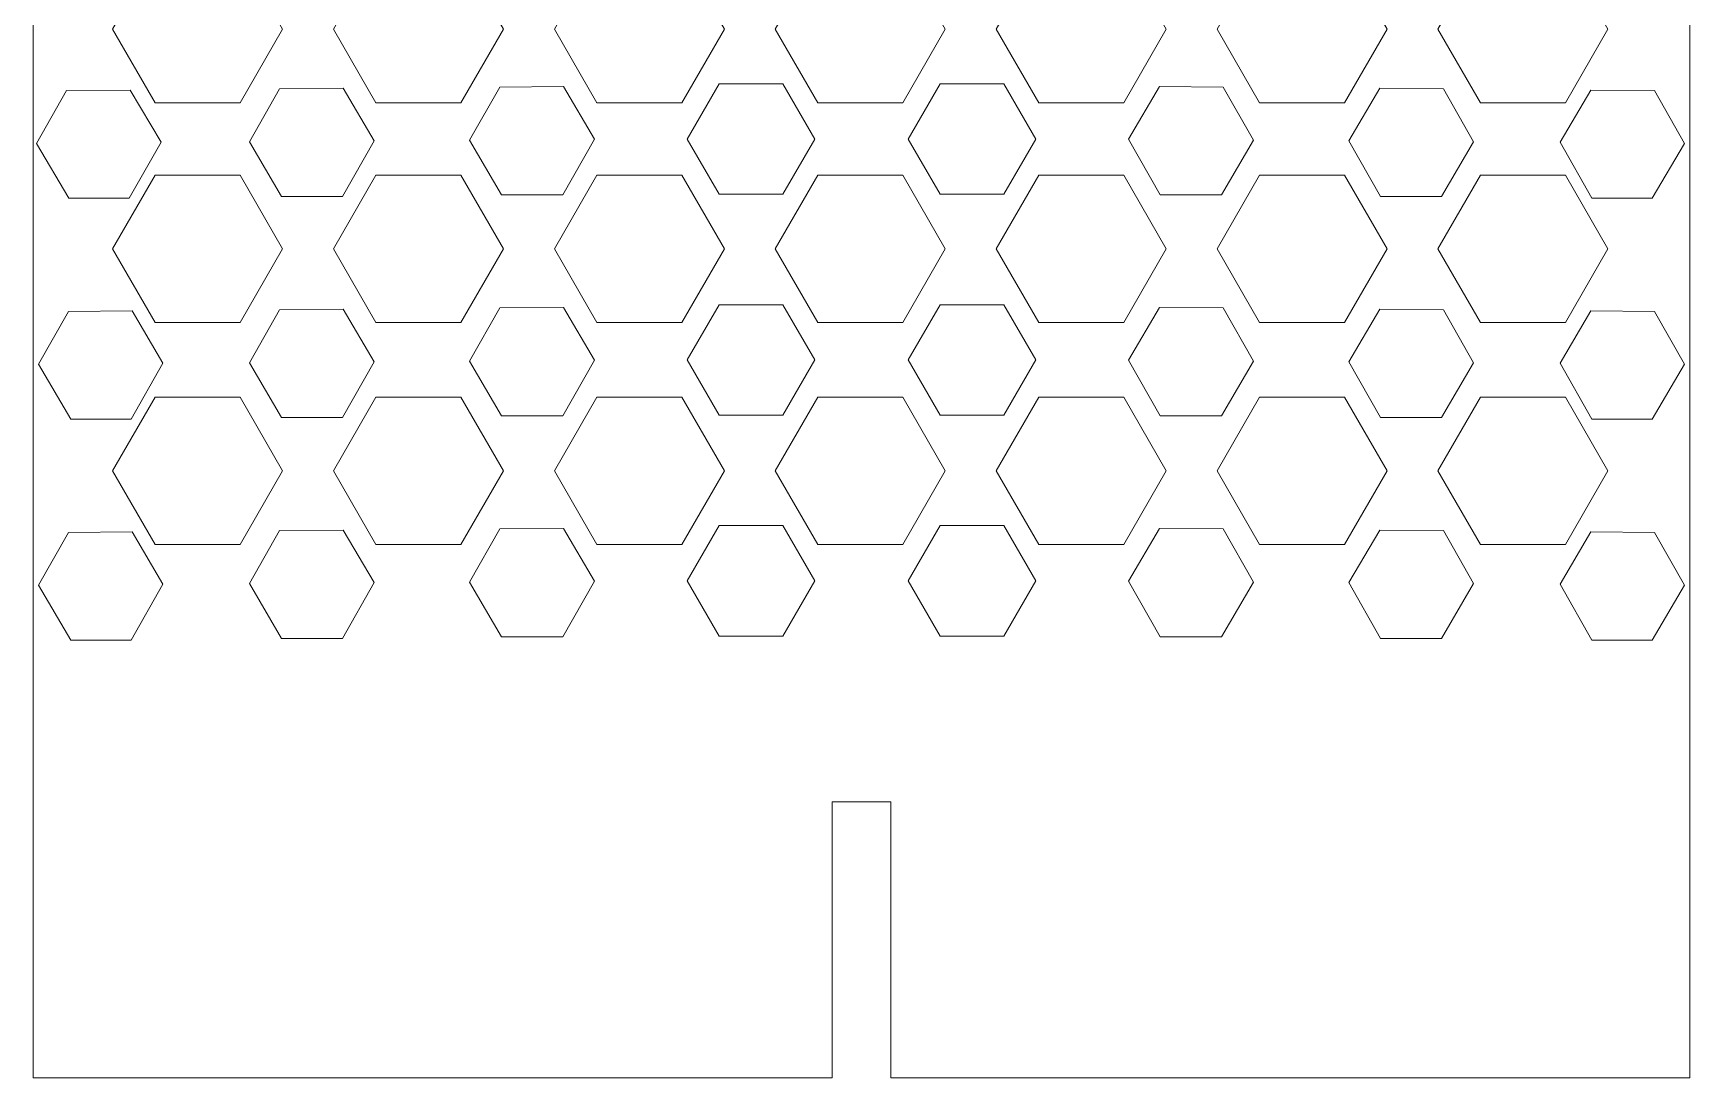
# Model space of a CAD drawing. Header units: centimetres. Extents: x 1.7 to 10.7, y -39.1 to -16.4.
# Drawn here: x 1.68 to 10.68, y -39.09 to -33.41 of the extents above; entities that cross this region are included whole.
import ezdxf

# ---------------------------------------------------------------- set-up
doc = ezdxf.new("R2010")
doc.units = ezdxf.units.CM
doc.header["$MEASUREMENT"] = 0

msp = doc.modelspace()

# ---------------------------------------------------------------- linework, layer by layer
at = {"color": 250, "lineweight": 9}
msp.add_open_spline([(1.67518, -16.38603), (1.67518, -16.38603), (1.67518, -39.08603), (1.67518, -39.08603), (1.67518, -39.08603), (1.67518, -39.08603), (6.01518, -39.08603), (6.01518, -39.08603), (6.01518, -39.08603), (6.01518, -39.08603), (6.01518, -37.58603), (6.01518, -37.58603), (6.01518, -37.58603), (6.01518, -37.58603), (6.33518, -37.58603), (6.33518, -37.58603), (6.33518, -37.58603), (6.33518, -37.58603), (6.33518, -39.08603), (6.33518, -39.08603), (6.33518, -39.08603), (6.33518, -39.08603), (10.67518, -39.08603), (10.67518, -39.08603), (10.67518, -39.08603), (10.67518, -39.08603), (10.67518, -36.44576), (10.67518, -36.44576), (10.67518, -36.44576), (10.67518, -36.44576), (10.67518, -16.38603), (10.67518, -16.38603), (10.67518, -16.38603), (10.67518, -16.38603), (6.33518, -16.38603), (6.33518, -16.38603), (6.33518, -16.38603), (6.33518, -16.38603), (6.33518, -17.88603), (6.33518, -17.88603), (6.33518, -17.88603), (6.33518, -17.88603), (6.01518, -17.88603), (6.01518, -17.88603), (6.01518, -17.88603), (6.01518, -17.88603), (6.01518, -16.38603), (6.01518, -16.38603), (6.01518, -16.38603), (6.01518, -16.38603), (1.67518, -16.38603), (1.67518, -16.38603)], degree=3, knots=[0, 0, 0, 0, 0.0714286, 0.0714286, 0.0714286, 0.0714286, 0.1428571, 0.1428571, 0.1428571, 0.1428571, 0.2142857, 0.2142857, 0.2142857, 0.2142857, 0.2857143, 0.2857143, 0.2857143, 0.2857143, 0.3571429, 0.3571429, 0.3571429, 0.3571429, 0.4285714, 0.4285714, 0.4285714, 0.4285714, 0.5, 0.5, 0.5, 0.5, 0.5714286, 0.5714286, 0.5714286, 0.5714286, 0.6428571, 0.6428571, 0.6428571, 0.6428571, 0.7142857, 0.7142857, 0.7142857, 0.7142857, 0.7857143, 0.7857143, 0.7857143, 0.7857143, 0.8571429, 0.8571429, 0.8571429, 0.8571429, 1, 1, 1, 1], dxfattribs=at)
at = {"lineweight": 9}
for points in [[(2.7995, -33.78919), (2.7995, -33.78919), (2.33762, -33.78919), (2.33762, -33.78919), (2.33762, -33.78919), (2.33762, -33.78919), (2.10668, -33.38919), (2.10668, -33.38919), (2.10668, -33.38919), (2.10668, -33.38919), (2.33762, -32.98919), (2.33762, -32.98919), (2.33762, -32.98919), (2.33762, -32.98919), (2.7995, -32.98919), (2.7995, -32.98919), (2.7995, -32.98919), (2.7995, -32.98919), (3.03044, -33.38919), (3.03044, -33.38919), (3.03044, -33.38919), (3.03044, -33.38919), (2.7995, -33.78919), (2.7995, -33.78919)], [(3.9995, -33.78919), (3.9995, -33.78919), (3.53762, -33.78919), (3.53762, -33.78919), (3.53762, -33.78919), (3.53762, -33.78919), (3.30668, -33.38919), (3.30668, -33.38919), (3.30668, -33.38919), (3.30668, -33.38919), (3.53762, -32.98919), (3.53762, -32.98919), (3.53762, -32.98919), (3.53762, -32.98919), (3.9995, -32.98919), (3.9995, -32.98919), (3.9995, -32.98919), (3.9995, -32.98919), (4.23044, -33.38919), (4.23044, -33.38919), (4.23044, -33.38919), (4.23044, -33.38919), (3.9995, -33.78919), (3.9995, -33.78919)], [(5.1995, -33.78919), (5.1995, -33.78919), (4.73762, -33.78919), (4.73762, -33.78919), (4.73762, -33.78919), (4.73762, -33.78919), (4.50668, -33.38919), (4.50668, -33.38919), (4.50668, -33.38919), (4.50668, -33.38919), (4.73762, -32.98919), (4.73762, -32.98919), (4.73762, -32.98919), (4.73762, -32.98919), (5.1995, -32.98919), (5.1995, -32.98919), (5.1995, -32.98919), (5.1995, -32.98919), (5.43044, -33.38919), (5.43044, -33.38919), (5.43044, -33.38919), (5.43044, -33.38919), (5.1995, -33.78919), (5.1995, -33.78919)], [(6.3995, -33.78919), (6.3995, -33.78919), (5.93762, -33.78919), (5.93762, -33.78919), (5.93762, -33.78919), (5.93762, -33.78919), (5.70668, -33.38919), (5.70668, -33.38919), (5.70668, -33.38919), (5.70668, -33.38919), (5.93762, -32.98919), (5.93762, -32.98919), (5.93762, -32.98919), (5.93762, -32.98919), (6.3995, -32.98919), (6.3995, -32.98919), (6.3995, -32.98919), (6.3995, -32.98919), (6.63044, -33.38919), (6.63044, -33.38919), (6.63044, -33.38919), (6.63044, -33.38919), (6.3995, -33.78919), (6.3995, -33.78919)], [(6.90668, -33.38919), (6.90668, -33.38919), (7.13762, -32.98919), (7.13762, -32.98919), (7.13762, -32.98919), (7.13762, -32.98919), (7.5995, -32.98919), (7.5995, -32.98919), (7.5995, -32.98919), (7.5995, -32.98919), (7.83044, -33.38919), (7.83044, -33.38919), (7.83044, -33.38919), (7.83044, -33.38919), (7.5995, -33.78919), (7.5995, -33.78919), (7.5995, -33.78919), (7.5995, -33.78919), (7.13762, -33.78919), (7.13762, -33.78919), (7.13762, -33.78919), (7.13762, -33.78919), (6.90668, -33.38919), (6.90668, -33.38919)], [(8.7995, -33.78919), (8.7995, -33.78919), (8.33762, -33.78919), (8.33762, -33.78919), (8.33762, -33.78919), (8.33762, -33.78919), (8.10668, -33.38919), (8.10668, -33.38919), (8.10668, -33.38919), (8.10668, -33.38919), (8.33762, -32.98919), (8.33762, -32.98919), (8.33762, -32.98919), (8.33762, -32.98919), (8.7995, -32.98919), (8.7995, -32.98919), (8.7995, -32.98919), (8.7995, -32.98919), (9.03044, -33.38919), (9.03044, -33.38919), (9.03044, -33.38919), (9.03044, -33.38919), (8.7995, -33.78919), (8.7995, -33.78919)], [(9.30668, -33.38919), (9.30668, -33.38919), (9.53762, -32.98919), (9.53762, -32.98919), (9.53762, -32.98919), (9.53762, -32.98919), (9.9995, -32.98919), (9.9995, -32.98919), (9.9995, -32.98919), (9.9995, -32.98919), (10.23044, -33.38919), (10.23044, -33.38919), (10.23044, -33.38919), (10.23044, -33.38919), (9.9995, -33.78919), (9.9995, -33.78919), (9.9995, -33.78919), (9.9995, -33.78919), (9.53762, -33.78919), (9.53762, -33.78919), (9.53762, -33.78919), (9.53762, -33.78919), (9.30668, -33.38919), (9.30668, -33.38919)], [(2.20299, -33.72032), (2.20299, -33.72032), (2.36992, -34.00417), (2.36992, -34.00417), (2.36992, -34.00417), (2.36992, -34.00417), (2.19728, -34.3083), (2.19728, -34.3083), (2.19728, -34.3083), (2.19728, -34.3083), (1.86962, -34.3083), (1.86962, -34.3083), (1.86962, -34.3083), (1.86962, -34.3083), (1.69407, -34.00988), (1.69407, -34.00988), (1.69407, -34.00988), (1.69407, -34.00988), (1.85659, -33.7231), (1.85659, -33.7231), (1.85659, -33.7231), (1.85659, -33.7231), (2.20299, -33.72032), (2.20299, -33.72032)], [(3.3595, -33.71072), (3.3595, -33.71072), (3.52726, -33.99598), (3.52726, -33.99598), (3.52726, -33.99598), (3.52726, -33.99598), (3.35526, -34.29906), (3.35526, -34.29906), (3.35526, -34.29906), (3.35526, -34.29906), (3.02498, -34.29906), (3.02498, -34.29906), (3.02498, -34.29906), (3.02498, -34.29906), (2.84989, -34.00149), (2.84989, -34.00149), (2.84989, -34.00149), (2.84989, -34.00149), (3.0131, -33.7135), (3.0131, -33.7135), (3.0131, -33.7135), (3.0131, -33.7135), (3.3595, -33.71072), (3.3595, -33.71072)], [(4.20961, -33.7039), (4.20961, -33.7039), (4.55601, -33.70113), (4.55601, -33.70113), (4.55601, -33.70113), (4.55601, -33.70113), (4.72455, -33.98772), (4.72455, -33.98772), (4.72455, -33.98772), (4.72455, -33.98772), (4.55314, -34.28985), (4.55314, -34.28985), (4.55314, -34.28985), (4.55314, -34.28985), (4.22041, -34.28985), (4.22041, -34.28985), (4.22041, -34.28985), (4.22041, -34.28985), (4.04575, -33.99304), (4.04575, -33.99304), (4.04575, -33.99304), (4.04575, -33.99304), (4.20961, -33.7039), (4.20961, -33.7039)], [(5.4022, -34.2862), (5.4022, -34.2862), (5.74861, -34.2862), (5.74861, -34.2862), (5.74861, -34.2862), (5.74861, -34.2862), (5.92182, -33.9862), (5.92182, -33.9862), (5.92182, -33.9862), (5.92182, -33.9862), (5.74861, -33.6862), (5.74861, -33.6862), (5.74861, -33.6862), (5.74861, -33.6862), (5.4022, -33.6862), (5.4022, -33.6862), (5.4022, -33.6862), (5.4022, -33.6862), (5.229, -33.9862), (5.229, -33.9862), (5.229, -33.9862), (5.229, -33.9862), (5.4022, -34.2862), (5.4022, -34.2862)], [(6.60175, -33.6862), (6.60175, -33.6862), (6.94816, -33.6862), (6.94816, -33.6862), (6.94816, -33.6862), (6.94816, -33.6862), (7.12136, -33.9862), (7.12136, -33.9862), (7.12136, -33.9862), (7.12136, -33.9862), (6.94816, -34.2862), (6.94816, -34.2862), (6.94816, -34.2862), (6.94816, -34.2862), (6.60175, -34.2862), (6.60175, -34.2862), (6.60175, -34.2862), (6.60175, -34.2862), (6.42854, -33.9862), (6.42854, -33.9862), (6.42854, -33.9862), (6.42854, -33.9862), (6.60175, -33.6862), (6.60175, -33.6862)], [(8.30461, -33.99304), (8.30461, -33.99304), (8.14075, -33.7039), (8.14075, -33.7039), (8.14075, -33.7039), (8.14075, -33.7039), (7.79435, -33.70113), (7.79435, -33.70113), (7.79435, -33.70113), (7.79435, -33.70113), (7.62581, -33.98772), (7.62581, -33.98772), (7.62581, -33.98772), (7.62581, -33.98772), (7.79722, -34.28985), (7.79722, -34.28985), (7.79722, -34.28985), (7.79722, -34.28985), (8.12995, -34.28985), (8.12995, -34.28985), (8.12995, -34.28985), (8.12995, -34.28985), (8.30461, -33.99304), (8.30461, -33.99304)], [(8.9951, -34.29906), (8.9951, -34.29906), (9.32538, -34.29906), (9.32538, -34.29906), (9.32538, -34.29906), (9.32538, -34.29906), (9.50047, -34.00149), (9.50047, -34.00149), (9.50047, -34.00149), (9.50047, -34.00149), (9.33726, -33.7135), (9.33726, -33.7135), (9.33726, -33.7135), (9.33726, -33.7135), (8.99086, -33.71072), (8.99086, -33.71072), (8.99086, -33.71072), (8.99086, -33.71072), (8.8231, -33.99598), (8.8231, -33.99598), (8.8231, -33.99598), (8.8231, -33.99598), (8.9951, -34.29906), (8.9951, -34.29906)], [(10.47073, -34.3083), (10.47073, -34.3083), (10.64629, -34.00988), (10.64629, -34.00988), (10.64629, -34.00988), (10.64629, -34.00988), (10.48377, -33.7231), (10.48377, -33.7231), (10.48377, -33.7231), (10.48377, -33.7231), (10.13737, -33.72032), (10.13737, -33.72032), (10.13737, -33.72032), (10.13737, -33.72032), (9.97044, -34.00417), (9.97044, -34.00417), (9.97044, -34.00417), (9.97044, -34.00417), (10.14308, -34.3083), (10.14308, -34.3083), (10.14308, -34.3083), (10.14308, -34.3083), (10.47073, -34.3083), (10.47073, -34.3083)], [(3.03044, -34.58321), (3.03044, -34.58321), (2.7995, -34.18321), (2.7995, -34.18321), (2.7995, -34.18321), (2.7995, -34.18321), (2.33762, -34.18321), (2.33762, -34.18321), (2.33762, -34.18321), (2.33762, -34.18321), (2.10668, -34.58321), (2.10668, -34.58321), (2.10668, -34.58321), (2.10668, -34.58321), (2.33762, -34.98321), (2.33762, -34.98321), (2.33762, -34.98321), (2.33762, -34.98321), (2.7995, -34.98321), (2.7995, -34.98321), (2.7995, -34.98321), (2.7995, -34.98321), (3.03044, -34.58321), (3.03044, -34.58321)], [(3.9995, -34.18321), (3.9995, -34.18321), (3.53762, -34.18321), (3.53762, -34.18321), (3.53762, -34.18321), (3.53762, -34.18321), (3.30668, -34.58321), (3.30668, -34.58321), (3.30668, -34.58321), (3.30668, -34.58321), (3.53762, -34.98321), (3.53762, -34.98321), (3.53762, -34.98321), (3.53762, -34.98321), (3.9995, -34.98321), (3.9995, -34.98321), (3.9995, -34.98321), (3.9995, -34.98321), (4.23044, -34.58321), (4.23044, -34.58321), (4.23044, -34.58321), (4.23044, -34.58321), (3.9995, -34.18321), (3.9995, -34.18321)], [(5.1995, -34.98321), (5.1995, -34.98321), (5.43044, -34.58321), (5.43044, -34.58321), (5.43044, -34.58321), (5.43044, -34.58321), (5.1995, -34.18321), (5.1995, -34.18321), (5.1995, -34.18321), (5.1995, -34.18321), (4.73762, -34.18321), (4.73762, -34.18321), (4.73762, -34.18321), (4.73762, -34.18321), (4.50668, -34.58321), (4.50668, -34.58321), (4.50668, -34.58321), (4.50668, -34.58321), (4.73762, -34.98321), (4.73762, -34.98321), (4.73762, -34.98321), (4.73762, -34.98321), (5.1995, -34.98321), (5.1995, -34.98321)], [(6.3995, -34.18321), (6.3995, -34.18321), (5.93762, -34.18321), (5.93762, -34.18321), (5.93762, -34.18321), (5.93762, -34.18321), (5.70668, -34.58321), (5.70668, -34.58321), (5.70668, -34.58321), (5.70668, -34.58321), (5.93762, -34.98321), (5.93762, -34.98321), (5.93762, -34.98321), (5.93762, -34.98321), (6.3995, -34.98321), (6.3995, -34.98321), (6.3995, -34.98321), (6.3995, -34.98321), (6.63044, -34.58321), (6.63044, -34.58321), (6.63044, -34.58321), (6.63044, -34.58321), (6.3995, -34.18321), (6.3995, -34.18321)], [(7.13762, -34.18321), (7.13762, -34.18321), (6.90668, -34.58321), (6.90668, -34.58321), (6.90668, -34.58321), (6.90668, -34.58321), (7.13762, -34.98321), (7.13762, -34.98321), (7.13762, -34.98321), (7.13762, -34.98321), (7.5995, -34.98321), (7.5995, -34.98321), (7.5995, -34.98321), (7.5995, -34.98321), (7.83044, -34.58321), (7.83044, -34.58321), (7.83044, -34.58321), (7.83044, -34.58321), (7.5995, -34.18321), (7.5995, -34.18321), (7.5995, -34.18321), (7.5995, -34.18321), (7.13762, -34.18321), (7.13762, -34.18321)], [(8.7995, -34.98321), (8.7995, -34.98321), (9.03044, -34.58321), (9.03044, -34.58321), (9.03044, -34.58321), (9.03044, -34.58321), (8.7995, -34.18321), (8.7995, -34.18321), (8.7995, -34.18321), (8.7995, -34.18321), (8.33762, -34.18321), (8.33762, -34.18321), (8.33762, -34.18321), (8.33762, -34.18321), (8.10668, -34.58321), (8.10668, -34.58321), (8.10668, -34.58321), (8.10668, -34.58321), (8.33762, -34.98321), (8.33762, -34.98321), (8.33762, -34.98321), (8.33762, -34.98321), (8.7995, -34.98321), (8.7995, -34.98321)], [(9.9995, -34.18321), (9.9995, -34.18321), (9.53762, -34.18321), (9.53762, -34.18321), (9.53762, -34.18321), (9.53762, -34.18321), (9.30668, -34.58321), (9.30668, -34.58321), (9.30668, -34.58321), (9.30668, -34.58321), (9.53762, -34.98321), (9.53762, -34.98321), (9.53762, -34.98321), (9.53762, -34.98321), (9.9995, -34.98321), (9.9995, -34.98321), (9.9995, -34.98321), (9.9995, -34.98321), (10.23044, -34.58321), (10.23044, -34.58321), (10.23044, -34.58321), (10.23044, -34.58321), (9.9995, -34.18321), (9.9995, -34.18321)], [(3.52726, -35.19598), (3.52726, -35.19598), (3.35526, -35.49906), (3.35526, -35.49906), (3.35526, -35.49906), (3.35526, -35.49906), (3.02498, -35.49906), (3.02498, -35.49906), (3.02498, -35.49906), (3.02498, -35.49906), (2.84989, -35.20149), (2.84989, -35.20149), (2.84989, -35.20149), (2.84989, -35.20149), (3.0131, -34.9135), (3.0131, -34.9135), (3.0131, -34.9135), (3.0131, -34.9135), (3.3595, -34.91072), (3.3595, -34.91072), (3.3595, -34.91072), (3.3595, -34.91072), (3.52726, -35.19598), (3.52726, -35.19598)], [(4.72455, -35.18772), (4.72455, -35.18772), (4.55314, -35.48985), (4.55314, -35.48985), (4.55314, -35.48985), (4.55314, -35.48985), (4.22041, -35.48985), (4.22041, -35.48985), (4.22041, -35.48985), (4.22041, -35.48985), (4.04575, -35.19304), (4.04575, -35.19304), (4.04575, -35.19304), (4.04575, -35.19304), (4.20961, -34.9039), (4.20961, -34.9039), (4.20961, -34.9039), (4.20961, -34.9039), (4.55601, -34.90113), (4.55601, -34.90113), (4.55601, -34.90113), (4.55601, -34.90113), (4.72455, -35.18772), (4.72455, -35.18772)], [(5.74861, -34.8862), (5.74861, -34.8862), (5.4022, -34.8862), (5.4022, -34.8862), (5.4022, -34.8862), (5.4022, -34.8862), (5.229, -35.1862), (5.229, -35.1862), (5.229, -35.1862), (5.229, -35.1862), (5.4022, -35.4862), (5.4022, -35.4862), (5.4022, -35.4862), (5.4022, -35.4862), (5.74861, -35.4862), (5.74861, -35.4862), (5.74861, -35.4862), (5.74861, -35.4862), (5.92182, -35.1862), (5.92182, -35.1862), (5.92182, -35.1862), (5.92182, -35.1862), (5.74861, -34.8862), (5.74861, -34.8862)], [(6.94816, -35.4862), (6.94816, -35.4862), (6.60175, -35.4862), (6.60175, -35.4862), (6.60175, -35.4862), (6.60175, -35.4862), (6.42854, -35.1862), (6.42854, -35.1862), (6.42854, -35.1862), (6.42854, -35.1862), (6.60175, -34.8862), (6.60175, -34.8862), (6.60175, -34.8862), (6.60175, -34.8862), (6.94816, -34.8862), (6.94816, -34.8862), (6.94816, -34.8862), (6.94816, -34.8862), (7.12136, -35.1862), (7.12136, -35.1862), (7.12136, -35.1862), (7.12136, -35.1862), (6.94816, -35.4862), (6.94816, -35.4862)], [(7.79435, -34.90113), (7.79435, -34.90113), (7.62581, -35.18772), (7.62581, -35.18772), (7.62581, -35.18772), (7.62581, -35.18772), (7.79722, -35.48985), (7.79722, -35.48985), (7.79722, -35.48985), (7.79722, -35.48985), (8.12995, -35.48985), (8.12995, -35.48985), (8.12995, -35.48985), (8.12995, -35.48985), (8.30461, -35.19304), (8.30461, -35.19304), (8.30461, -35.19304), (8.30461, -35.19304), (8.14075, -34.9039), (8.14075, -34.9039), (8.14075, -34.9039), (8.14075, -34.9039), (7.79435, -34.90113), (7.79435, -34.90113)], [(8.9951, -35.49906), (8.9951, -35.49906), (9.32538, -35.49906), (9.32538, -35.49906), (9.32538, -35.49906), (9.32538, -35.49906), (9.50047, -35.20149), (9.50047, -35.20149), (9.50047, -35.20149), (9.50047, -35.20149), (9.33726, -34.9135), (9.33726, -34.9135), (9.33726, -34.9135), (9.33726, -34.9135), (8.99086, -34.91072), (8.99086, -34.91072), (8.99086, -34.91072), (8.99086, -34.91072), (8.8231, -35.19598), (8.8231, -35.19598), (8.8231, -35.19598), (8.8231, -35.19598), (8.9951, -35.49906), (8.9951, -35.49906)], [(2.37992, -35.20417), (2.37992, -35.20417), (2.20728, -35.5083), (2.20728, -35.5083), (2.20728, -35.5083), (2.20728, -35.5083), (1.87962, -35.5083), (1.87962, -35.5083), (1.87962, -35.5083), (1.87962, -35.5083), (1.70407, -35.20988), (1.70407, -35.20988), (1.70407, -35.20988), (1.70407, -35.20988), (1.86659, -34.9231), (1.86659, -34.9231), (1.86659, -34.9231), (1.86659, -34.9231), (2.21299, -34.92032), (2.21299, -34.92032), (2.21299, -34.92032), (2.21299, -34.92032), (2.37992, -35.20417), (2.37992, -35.20417)], [(10.47073, -35.5083), (10.47073, -35.5083), (10.64629, -35.20988), (10.64629, -35.20988), (10.64629, -35.20988), (10.64629, -35.20988), (10.48377, -34.9231), (10.48377, -34.9231), (10.48377, -34.9231), (10.48377, -34.9231), (10.13737, -34.92032), (10.13737, -34.92032), (10.13737, -34.92032), (10.13737, -34.92032), (9.97044, -35.20417), (9.97044, -35.20417), (9.97044, -35.20417), (9.97044, -35.20417), (10.14308, -35.5083), (10.14308, -35.5083), (10.14308, -35.5083), (10.14308, -35.5083), (10.47073, -35.5083), (10.47073, -35.5083)], [(2.10668, -35.78919), (2.10668, -35.78919), (2.33762, -35.38919), (2.33762, -35.38919), (2.33762, -35.38919), (2.33762, -35.38919), (2.7995, -35.38919), (2.7995, -35.38919), (2.7995, -35.38919), (2.7995, -35.38919), (3.03044, -35.78919), (3.03044, -35.78919), (3.03044, -35.78919), (3.03044, -35.78919), (2.7995, -36.18919), (2.7995, -36.18919), (2.7995, -36.18919), (2.7995, -36.18919), (2.33762, -36.18919), (2.33762, -36.18919), (2.33762, -36.18919), (2.33762, -36.18919), (2.10668, -35.78919), (2.10668, -35.78919)], [(3.9995, -35.38919), (3.9995, -35.38919), (4.23044, -35.78919), (4.23044, -35.78919), (4.23044, -35.78919), (4.23044, -35.78919), (3.9995, -36.18919), (3.9995, -36.18919), (3.9995, -36.18919), (3.9995, -36.18919), (3.53762, -36.18919), (3.53762, -36.18919), (3.53762, -36.18919), (3.53762, -36.18919), (3.30668, -35.78919), (3.30668, -35.78919), (3.30668, -35.78919), (3.30668, -35.78919), (3.53762, -35.38919), (3.53762, -35.38919), (3.53762, -35.38919), (3.53762, -35.38919), (3.9995, -35.38919), (3.9995, -35.38919)], [(4.50668, -35.78919), (4.50668, -35.78919), (4.73762, -35.38919), (4.73762, -35.38919), (4.73762, -35.38919), (4.73762, -35.38919), (5.1995, -35.38919), (5.1995, -35.38919), (5.1995, -35.38919), (5.1995, -35.38919), (5.43044, -35.78919), (5.43044, -35.78919), (5.43044, -35.78919), (5.43044, -35.78919), (5.1995, -36.18919), (5.1995, -36.18919), (5.1995, -36.18919), (5.1995, -36.18919), (4.73762, -36.18919), (4.73762, -36.18919), (4.73762, -36.18919), (4.73762, -36.18919), (4.50668, -35.78919), (4.50668, -35.78919)], [(6.3995, -35.38919), (6.3995, -35.38919), (6.63044, -35.78919), (6.63044, -35.78919), (6.63044, -35.78919), (6.63044, -35.78919), (6.3995, -36.18919), (6.3995, -36.18919), (6.3995, -36.18919), (6.3995, -36.18919), (5.93762, -36.18919), (5.93762, -36.18919), (5.93762, -36.18919), (5.93762, -36.18919), (5.70668, -35.78919), (5.70668, -35.78919), (5.70668, -35.78919), (5.70668, -35.78919), (5.93762, -35.38919), (5.93762, -35.38919), (5.93762, -35.38919), (5.93762, -35.38919), (6.3995, -35.38919), (6.3995, -35.38919)], [(7.5995, -36.18919), (7.5995, -36.18919), (7.13762, -36.18919), (7.13762, -36.18919), (7.13762, -36.18919), (7.13762, -36.18919), (6.90668, -35.78919), (6.90668, -35.78919), (6.90668, -35.78919), (6.90668, -35.78919), (7.13762, -35.38919), (7.13762, -35.38919), (7.13762, -35.38919), (7.13762, -35.38919), (7.5995, -35.38919), (7.5995, -35.38919), (7.5995, -35.38919), (7.5995, -35.38919), (7.83044, -35.78919), (7.83044, -35.78919), (7.83044, -35.78919), (7.83044, -35.78919), (7.5995, -36.18919), (7.5995, -36.18919)], [(8.7995, -35.38919), (8.7995, -35.38919), (9.03044, -35.78919), (9.03044, -35.78919), (9.03044, -35.78919), (9.03044, -35.78919), (8.7995, -36.18919), (8.7995, -36.18919), (8.7995, -36.18919), (8.7995, -36.18919), (8.33762, -36.18919), (8.33762, -36.18919), (8.33762, -36.18919), (8.33762, -36.18919), (8.10668, -35.78919), (8.10668, -35.78919), (8.10668, -35.78919), (8.10668, -35.78919), (8.33762, -35.38919), (8.33762, -35.38919), (8.33762, -35.38919), (8.33762, -35.38919), (8.7995, -35.38919), (8.7995, -35.38919)], [(9.53762, -35.38919), (9.53762, -35.38919), (9.9995, -35.38919), (9.9995, -35.38919), (9.9995, -35.38919), (9.9995, -35.38919), (10.23044, -35.78919), (10.23044, -35.78919), (10.23044, -35.78919), (10.23044, -35.78919), (9.9995, -36.18919), (9.9995, -36.18919), (9.9995, -36.18919), (9.9995, -36.18919), (9.53762, -36.18919), (9.53762, -36.18919), (9.53762, -36.18919), (9.53762, -36.18919), (9.30668, -35.78919), (9.30668, -35.78919), (9.30668, -35.78919), (9.30668, -35.78919), (9.53762, -35.38919), (9.53762, -35.38919)], [(5.74861, -36.6862), (5.74861, -36.6862), (5.92182, -36.3862), (5.92182, -36.3862), (5.92182, -36.3862), (5.92182, -36.3862), (5.74861, -36.0862), (5.74861, -36.0862), (5.74861, -36.0862), (5.74861, -36.0862), (5.4022, -36.0862), (5.4022, -36.0862), (5.4022, -36.0862), (5.4022, -36.0862), (5.229, -36.3862), (5.229, -36.3862), (5.229, -36.3862), (5.229, -36.3862), (5.4022, -36.6862), (5.4022, -36.6862), (5.4022, -36.6862), (5.4022, -36.6862), (5.74861, -36.6862), (5.74861, -36.6862)], [(6.60175, -36.0862), (6.60175, -36.0862), (6.94816, -36.0862), (6.94816, -36.0862), (6.94816, -36.0862), (6.94816, -36.0862), (7.12136, -36.3862), (7.12136, -36.3862), (7.12136, -36.3862), (7.12136, -36.3862), (6.94816, -36.6862), (6.94816, -36.6862), (6.94816, -36.6862), (6.94816, -36.6862), (6.60175, -36.6862), (6.60175, -36.6862), (6.60175, -36.6862), (6.60175, -36.6862), (6.42854, -36.3862), (6.42854, -36.3862), (6.42854, -36.3862), (6.42854, -36.3862), (6.60175, -36.0862), (6.60175, -36.0862)], [(1.86659, -36.1231), (1.86659, -36.1231), (2.21299, -36.12032), (2.21299, -36.12032), (2.21299, -36.12032), (2.21299, -36.12032), (2.37992, -36.40417), (2.37992, -36.40417), (2.37992, -36.40417), (2.37992, -36.40417), (2.20728, -36.7083), (2.20728, -36.7083), (2.20728, -36.7083), (2.20728, -36.7083), (1.87962, -36.7083), (1.87962, -36.7083), (1.87962, -36.7083), (1.87962, -36.7083), (1.70407, -36.40988), (1.70407, -36.40988), (1.70407, -36.40988), (1.70407, -36.40988), (1.86659, -36.1231), (1.86659, -36.1231)], [(2.84989, -36.40149), (2.84989, -36.40149), (3.0131, -36.1135), (3.0131, -36.1135), (3.0131, -36.1135), (3.0131, -36.1135), (3.3595, -36.11072), (3.3595, -36.11072), (3.3595, -36.11072), (3.3595, -36.11072), (3.52726, -36.39598), (3.52726, -36.39598), (3.52726, -36.39598), (3.52726, -36.39598), (3.35526, -36.69906), (3.35526, -36.69906), (3.35526, -36.69906), (3.35526, -36.69906), (3.02498, -36.69906), (3.02498, -36.69906), (3.02498, -36.69906), (3.02498, -36.69906), (2.84989, -36.40149), (2.84989, -36.40149)], [(4.55314, -36.68985), (4.55314, -36.68985), (4.22041, -36.68985), (4.22041, -36.68985), (4.22041, -36.68985), (4.22041, -36.68985), (4.04575, -36.39304), (4.04575, -36.39304), (4.04575, -36.39304), (4.04575, -36.39304), (4.20961, -36.1039), (4.20961, -36.1039), (4.20961, -36.1039), (4.20961, -36.1039), (4.55601, -36.10113), (4.55601, -36.10113), (4.55601, -36.10113), (4.55601, -36.10113), (4.72455, -36.38772), (4.72455, -36.38772), (4.72455, -36.38772), (4.72455, -36.38772), (4.55314, -36.68985), (4.55314, -36.68985)], [(8.14075, -36.1039), (8.14075, -36.1039), (7.79435, -36.10113), (7.79435, -36.10113), (7.79435, -36.10113), (7.79435, -36.10113), (7.62581, -36.38772), (7.62581, -36.38772), (7.62581, -36.38772), (7.62581, -36.38772), (7.79722, -36.68985), (7.79722, -36.68985), (7.79722, -36.68985), (7.79722, -36.68985), (8.12995, -36.68985), (8.12995, -36.68985), (8.12995, -36.68985), (8.12995, -36.68985), (8.30461, -36.39304), (8.30461, -36.39304), (8.30461, -36.39304), (8.30461, -36.39304), (8.14075, -36.1039), (8.14075, -36.1039)], [(9.33726, -36.1135), (9.33726, -36.1135), (8.99086, -36.11072), (8.99086, -36.11072), (8.99086, -36.11072), (8.99086, -36.11072), (8.8231, -36.39598), (8.8231, -36.39598), (8.8231, -36.39598), (8.8231, -36.39598), (8.9951, -36.69906), (8.9951, -36.69906), (8.9951, -36.69906), (8.9951, -36.69906), (9.32538, -36.69906), (9.32538, -36.69906), (9.32538, -36.69906), (9.32538, -36.69906), (9.50047, -36.40149), (9.50047, -36.40149), (9.50047, -36.40149), (9.50047, -36.40149), (9.33726, -36.1135), (9.33726, -36.1135)], [(10.64629, -36.40988), (10.64629, -36.40988), (10.48377, -36.1231), (10.48377, -36.1231), (10.48377, -36.1231), (10.48377, -36.1231), (10.13737, -36.12032), (10.13737, -36.12032), (10.13737, -36.12032), (10.13737, -36.12032), (9.97044, -36.40417), (9.97044, -36.40417), (9.97044, -36.40417), (9.97044, -36.40417), (10.14308, -36.7083), (10.14308, -36.7083), (10.14308, -36.7083), (10.14308, -36.7083), (10.47073, -36.7083), (10.47073, -36.7083), (10.47073, -36.7083), (10.47073, -36.7083), (10.64629, -36.40988), (10.64629, -36.40988)]]:
    msp.add_open_spline(points, degree=3, knots=[0, 0, 0, 0, 0.1428571, 0.1428571, 0.1428571, 0.1428571, 0.2857143, 0.2857143, 0.2857143, 0.2857143, 0.4285714, 0.4285714, 0.4285714, 0.4285714, 0.5714286, 0.5714286, 0.5714286, 0.5714286, 0.7142857, 0.7142857, 0.7142857, 0.7142857, 1, 1, 1, 1], dxfattribs=at)

doc.saveas('drawing.dxf')
